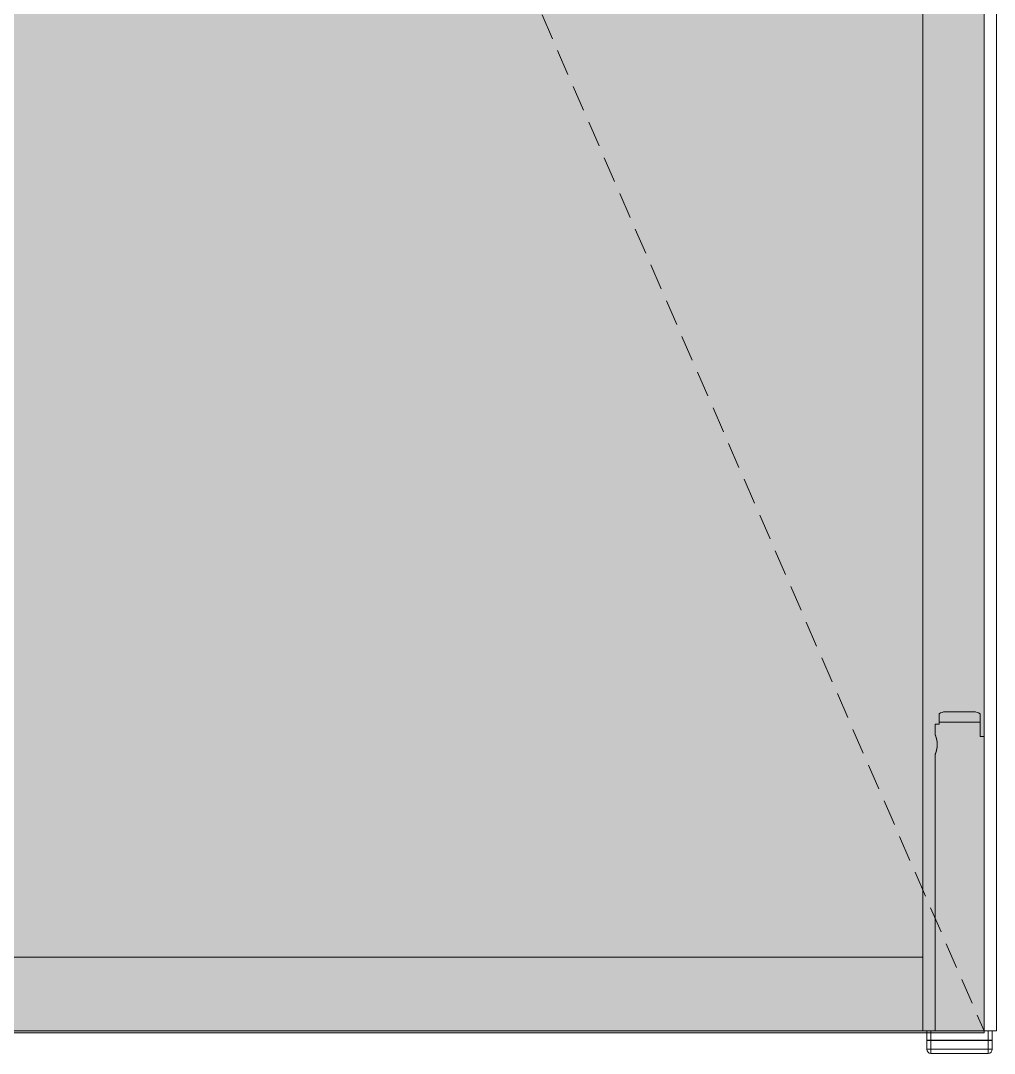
# Model space of a CAD drawing. Header units: millimetres. Extents: x 126 to 12547, y 1644 to 26714.
# Drawn here: x 11868.4 to 12106.4, y 3259.5 to 3512 of the extents above; entities that cross this region are included whole.
import ezdxf

# ---------------------------------------------------------------- set-up
doc = ezdxf.new("R2010")
doc.units = ezdxf.units.MM
doc.linetypes.add('NASCOSTA', pattern=[9.525, 6.35, -3.175])
for name, color, linetype, lineweight in [('F_FERRAMENTA', 253, 'Continuous', 5), ('F_MULTI laminato OPACO', 1, 'Continuous', 5), ('F_MULTI laminato OPACO_retino', 1, 'Continuous', 5), ('F_MULTI tessuto', 151, 'Continuous', 5), ('F_Proiezioni', 253, 'NASCOSTA', 9), ('F_Retini', 252, 'Continuous', 5)]:
    doc.layers.add(name, color=color, linetype=linetype, lineweight=lineweight)

# ---------------------------------------------------------------- blocks, each defined once
blk = doc.blocks.new('ARMADIO_camera master_prospetto_fronte_aperto')
at = {"layer": 'F_FERRAMENTA'}
for p, q in [((62931.93, 11146.13), (62931.93, 11148.63)), ((62940.43, 11149.13), (62933.43, 11149.13)), ((62941.93, 11143.13), (62941.93, 11148.63)), ((62931.93, 11146.13), (62930.93, 11146.13)), ((62930.93, 11143.63), (62930.93, 11146.13)), ((62941.93, 11146.63), (62931.93, 11146.63)), ((62930.93, 11143.63), (62930.93, 11143.63)), ((62930.93, 11143.63), (62930.93, 11143.63)), ((62930.93, 11143.63), (62930.93, 11143.63)), ((62930.93, 11143.63), (62930.93, 11143.63)), ((62930.93, 11143.62), (62930.93, 11143.63)), ((62930.93, 11143.63), (62930.93, 11143.63)), ((62930.93, 11143.62), (62930.93, 11143.62)), ((62930.93, 11143.62), (62930.93, 11143.62)), ((62930.93, 11143.62), (62930.93, 11143.62)), ((62930.93, 11143.62), (62930.93, 11143.62)), ((62930.93, 11143.62), (62930.93, 11143.62)), ((62930.93, 11143.62), (62930.93, 11143.62)), ((62930.93, 11143.62), (62930.93, 11143.62)), ((62930.93, 11143.62), (62930.93, 11143.62)), ((62930.93, 11143.62), (62930.93, 11143.62)), ((62930.93, 11143.61), (62930.93, 11143.62)), ((62930.94, 11143.61), (62930.93, 11143.61)), ((62930.94, 11143.61), (62930.94, 11143.61)), ((62930.94, 11143.61), (62930.94, 11143.61)), ((62930.94, 11143.61), (62930.94, 11143.61)), ((62930.94, 11143.61), (62930.94, 11143.61)), ((62930.94, 11143.6), (62930.94, 11143.61)), ((62930.94, 11143.6), (62930.94, 11143.6)), ((62930.94, 11143.6), (62930.94, 11143.6)), ((62930.94, 11143.6), (62930.94, 11143.6)), ((62930.94, 11143.6), (62930.94, 11143.6)), ((62930.94, 11143.59), (62930.94, 11143.6)), ((62930.95, 11143.59), (62930.94, 11143.59)), ((62930.94, 11143.59), (62930.94, 11143.59)), ((62930.95, 11143.58), (62930.95, 11143.59)), ((62930.95, 11143.58), (62930.95, 11143.58)), ((62930.95, 11143.58), (62930.95, 11143.58)), ((62930.95, 11143.57), (62930.95, 11143.58)), ((62930.95, 11143.58), (62930.95, 11143.58)), ((62930.95, 11143.57), (62930.95, 11143.57)), ((62930.96, 11143.56), (62930.95, 11143.57)), ((62930.95, 11143.57), (62930.95, 11143.57)), ((62930.96, 11143.56), (62930.96, 11143.56)), ((62930.96, 11143.56), (62930.96, 11143.56)), ((62930.96, 11143.55), (62930.96, 11143.56)), ((62930.96, 11143.55), (62930.96, 11143.55)), ((62930.96, 11143.54), (62930.96, 11143.55)), ((62930.97, 11143.54), (62930.96, 11143.54)), ((62930.97, 11143.54), (62930.97, 11143.54)), ((62930.97, 11143.53), (62930.97, 11143.54)), ((62930.97, 11143.53), (62930.97, 11143.53)), ((62930.97, 11143.52), (62930.97, 11143.53)), ((62930.97, 11143.52), (62930.97, 11143.52)), ((62930.98, 11143.51), (62930.97, 11143.52)), ((62930.98, 11143.51), (62930.98, 11143.51)), ((62930.98, 11143.5), (62930.98, 11143.51)), ((62930.98, 11143.5), (62930.98, 11143.5)), ((62930.98, 11143.5), (62930.98, 11143.5)), ((62930.99, 11143.49), (62930.98, 11143.5)), ((62930.99, 11143.49), (62930.99, 11143.49)), ((62930.99, 11143.48), (62930.99, 11143.49)), ((62930.99, 11143.47), (62930.99, 11143.48)), ((62930.99, 11143.47), (62930.99, 11143.47)), ((62931, 11143.46), (62930.99, 11143.47)), ((62931, 11143.46), (62931, 11143.46)), ((62931, 11143.45), (62931, 11143.46)), ((62931, 11143.45), (62931, 11143.45)), ((62931, 11143.44), (62931, 11143.45)), ((62931.01, 11143.43), (62931, 11143.44)), ((62931.01, 11143.43), (62931.01, 11143.43)), ((62931.01, 11143.42), (62931.01, 11143.43)), ((62931.01, 11143.42), (62931.01, 11143.42)), ((62931.02, 11143.41), (62931.01, 11143.42)), ((62931.02, 11143.4), (62931.02, 11143.41)), ((62931.02, 11143.4), (62931.02, 11143.4)), ((62931.02, 11143.39), (62931.02, 11143.4)), ((62931.03, 11143.38), (62931.02, 11143.39)), ((62931.03, 11143.38), (62931.03, 11143.38)), ((62931.03, 11143.37), (62931.03, 11143.38)), ((62931.03, 11143.36), (62931.03, 11143.37)), ((62931.04, 11143.36), (62931.03, 11143.36)), ((62931.04, 11143.35), (62931.04, 11143.36)), ((62931.04, 11143.34), (62931.04, 11143.35)), ((62931.04, 11143.34), (62931.04, 11143.34)), ((62931.05, 11143.33), (62931.04, 11143.34)), ((62931.05, 11143.32), (62931.05, 11143.33)), ((62931.05, 11143.31), (62931.05, 11143.32)), ((62931.06, 11143.31), (62931.05, 11143.31)), ((62931.06, 11143.3), (62931.06, 11143.31)), ((62931.06, 11143.29), (62931.06, 11143.3)), ((62931.06, 11143.28), (62931.06, 11143.29)), ((62931.07, 11143.28), (62931.06, 11143.28)), ((62931.07, 11143.27), (62931.07, 11143.28)), ((62931.07, 11143.26), (62931.07, 11143.27)), ((62931.08, 11143.25), (62931.07, 11143.26)), ((62931.08, 11143.24), (62931.08, 11143.25)), ((62931.08, 11143.23), (62931.08, 11143.24)), ((62931.09, 11143.23), (62931.08, 11143.23)), ((62931.09, 11143.22), (62931.09, 11143.23)), ((62931.09, 11143.21), (62931.09, 11143.22)), ((62931.09, 11143.2), (62931.09, 11143.21)), ((62931.1, 11143.19), (62931.09, 11143.2)), ((62931.1, 11143.18), (62931.1, 11143.19)), ((62931.1, 11143.18), (62931.1, 11143.18)), ((62931.11, 11143.17), (62931.1, 11143.18)), ((62931.11, 11143.16), (62931.11, 11143.17)), ((62931.11, 11143.15), (62931.11, 11143.16)), ((62931.12, 11143.14), (62931.11, 11143.15)), ((62931.12, 11143.13), (62931.12, 11143.14)), ((62931.12, 11143.12), (62931.12, 11143.13)), ((62931.12, 11143.11), (62931.12, 11143.12)), ((62931.13, 11143.1), (62931.12, 11143.11)), ((62931.13, 11143.09), (62931.13, 11143.1)), ((62931.13, 11143.09), (62931.13, 11143.09)), ((62931.14, 11143.08), (62931.13, 11143.09)), ((62931.14, 11143.07), (62931.14, 11143.08)), ((62931.14, 11143.06), (62931.14, 11143.07)), ((62931.15, 11143.05), (62931.14, 11143.06)), ((62931.15, 11143.04), (62931.15, 11143.05)), ((62931.15, 11143.03), (62931.15, 11143.04)), ((62931.16, 11143.02), (62931.15, 11143.03)), ((62931.16, 11143.01), (62931.16, 11143.02)), ((62931.16, 11143), (62931.16, 11143.01)), ((62931.17, 11142.99), (62931.16, 11143)), ((62931.17, 11142.98), (62931.17, 11142.99)), ((62931.17, 11142.97), (62931.17, 11142.98)), ((62931.18, 11142.96), (62931.17, 11142.97)), ((62931.18, 11142.95), (62931.18, 11142.96)), ((62931.18, 11142.94), (62931.18, 11142.95)), ((62931.19, 11142.93), (62931.18, 11142.94)), ((62931.19, 11142.92), (62931.19, 11142.93)), ((62931.19, 11142.91), (62931.19, 11142.92)), ((62931.19, 11142.9), (62931.19, 11142.91)), ((62931.2, 11142.89), (62931.19, 11142.9)), ((62931.2, 11142.88), (62931.2, 11142.89)), ((62931.2, 11142.87), (62931.2, 11142.88)), ((62931.21, 11142.86), (62931.2, 11142.87)), ((62931.21, 11142.85), (62931.21, 11142.86)), ((62931.21, 11142.84), (62931.21, 11142.85)), ((62931.22, 11142.82), (62931.21, 11142.84)), ((62942.93, 11143.13), (62941.93, 11143.13)), ((62942.93, 11071.13), (62942.93, 11143.13)), ((62931.22, 11142.81), (62931.22, 11142.82)), ((62931.22, 11142.8), (62931.22, 11142.81)), ((62931.23, 11142.79), (62931.22, 11142.8)), ((62931.23, 11142.78), (62931.23, 11142.79)), ((62931.23, 11142.77), (62931.23, 11142.78)), ((62931.24, 11142.76), (62931.23, 11142.77)), ((62931.24, 11142.75), (62931.24, 11142.76)), ((62931.24, 11142.74), (62931.24, 11142.75)), ((62931.25, 11142.72), (62931.24, 11142.74)), ((62931.25, 11142.71), (62931.25, 11142.72)), ((62931.25, 11142.7), (62931.25, 11142.71)), ((62931.26, 11142.69), (62931.25, 11142.7)), ((62931.26, 11142.68), (62931.26, 11142.69)), ((62931.26, 11142.67), (62931.26, 11142.68)), ((62931.27, 11142.65), (62931.26, 11142.67)), ((62931.27, 11142.64), (62931.27, 11142.65)), ((62931.27, 11142.63), (62931.27, 11142.64)), ((62931.28, 11142.62), (62931.27, 11142.63)), ((62931.28, 11142.61), (62931.28, 11142.62)), ((62931.28, 11142.59), (62931.28, 11142.61)), ((62931.28, 11142.58), (62931.28, 11142.59)), ((62931.29, 11142.57), (62931.28, 11142.58)), ((62931.29, 11142.56), (62931.29, 11142.57)), ((62931.29, 11142.54), (62931.29, 11142.56)), ((62931.3, 11142.53), (62931.29, 11142.54)), ((62931.3, 11142.52), (62931.3, 11142.53)), ((62931.3, 11142.51), (62931.3, 11142.52)), ((62931.31, 11142.49), (62931.3, 11142.51)), ((62931.31, 11142.48), (62931.31, 11142.49)), ((62931.31, 11142.47), (62931.31, 11142.48)), ((62931.32, 11142.45), (62931.31, 11142.47)), ((62931.32, 11142.44), (62931.32, 11142.45)), ((62931.32, 11142.43), (62931.32, 11142.44)), ((62931.33, 11142.42), (62931.32, 11142.43)), ((62931.33, 11142.4), (62931.33, 11142.42)), ((62931.33, 11142.39), (62931.33, 11142.4)), ((62931.33, 11142.38), (62931.33, 11142.39)), ((62931.34, 11142.36), (62931.33, 11142.38)), ((62931.34, 11142.35), (62931.34, 11142.36)), ((62931.34, 11142.34), (62931.34, 11142.35)), ((62931.35, 11142.32), (62931.34, 11142.34)), ((62931.35, 11142.31), (62931.35, 11142.32)), ((62931.35, 11142.29), (62931.35, 11142.31)), ((62931.35, 11142.28), (62931.35, 11142.29)), ((62931.36, 11142.27), (62931.35, 11142.28)), ((62931.36, 11142.25), (62931.36, 11142.27)), ((62931.36, 11142.24), (62931.36, 11142.25)), ((62931.37, 11142.23), (62931.36, 11142.24)), ((62931.37, 11142.21), (62931.37, 11142.23)), ((62931.37, 11142.2), (62931.37, 11142.21)), ((62931.37, 11142.18), (62931.37, 11142.2)), ((62931.38, 11142.17), (62931.37, 11142.18)), ((62931.38, 11142.16), (62931.38, 11142.17)), ((62931.38, 11142.14), (62931.38, 11142.16)), ((62931.38, 11142.13), (62931.38, 11142.14)), ((62931.39, 11142.11), (62931.38, 11142.13)), ((62931.39, 11142.1), (62931.39, 11142.11)), ((62931.39, 11142.08), (62931.39, 11142.1)), ((62931.39, 11142.07), (62931.39, 11142.08)), ((62931.4, 11142.06), (62931.39, 11142.07)), ((62931.4, 11142.04), (62931.4, 11142.06)), ((62931.4, 11142.03), (62931.4, 11142.04)), ((62931.4, 11142.01), (62931.4, 11142.03)), ((62931.41, 11142), (62931.4, 11142.01)), ((62931.41, 11141.98), (62931.41, 11142)), ((62931.41, 11141.97), (62931.41, 11141.98)), ((62931.41, 11141.95), (62931.41, 11141.97)), ((62931.42, 11141.94), (62931.41, 11141.95)), ((62931.41, 11140.3), (62931.42, 11140.31)), ((62931.42, 11141.92), (62931.42, 11141.94)), ((62931.42, 11141.91), (62931.42, 11141.92)), ((62931.42, 11141.89), (62931.42, 11141.91)), ((62931.42, 11141.88), (62931.42, 11141.89)), ((62931.43, 11141.86), (62931.42, 11141.88)), ((62931.42, 11140.37), (62931.43, 11140.39)), ((62931.42, 11140.36), (62931.42, 11140.37)), ((62931.42, 11140.34), (62931.42, 11140.36)), ((62931.42, 11140.33), (62931.42, 11140.34)), ((62931.42, 11140.31), (62931.42, 11140.33)), ((62931.43, 11141.85), (62931.43, 11141.86)), ((62931.43, 11141.84), (62931.43, 11141.85)), ((62931.43, 11141.82), (62931.43, 11141.84)), ((62931.43, 11141.81), (62931.43, 11141.82)), ((62931.44, 11141.79), (62931.43, 11141.81)), ((62931.43, 11140.45), (62931.44, 11140.46)), ((62931.43, 11140.43), (62931.43, 11140.45)), ((62931.43, 11140.42), (62931.43, 11140.43)), ((62931.43, 11140.4), (62931.43, 11140.42)), ((62931.43, 11140.39), (62931.43, 11140.4)), ((62931.44, 11141.78), (62931.44, 11141.79)), ((62931.44, 11141.76), (62931.44, 11141.78)), ((62931.44, 11141.75), (62931.44, 11141.76)), ((62931.44, 11141.73), (62931.44, 11141.75)), ((62931.44, 11141.72), (62931.44, 11141.73)), ((62931.45, 11141.7), (62931.44, 11141.72)), ((62931.44, 11140.54), (62931.45, 11140.55)), ((62931.44, 11140.52), (62931.44, 11140.54)), ((62931.44, 11140.51), (62931.44, 11140.52)), ((62931.44, 11140.49), (62931.44, 11140.51)), ((62931.44, 11140.48), (62931.44, 11140.49)), ((62931.44, 11140.46), (62931.44, 11140.48)), ((62931.45, 11141.69), (62931.45, 11141.7)), ((62931.45, 11141.67), (62931.45, 11141.69)), ((62931.45, 11141.65), (62931.45, 11141.67)), ((62931.45, 11141.64), (62931.45, 11141.65)), ((62931.45, 11141.62), (62931.45, 11141.64)), ((62931.45, 11141.61), (62931.45, 11141.62)), ((62931.46, 11141.59), (62931.45, 11141.61)), ((62931.45, 11140.64), (62931.46, 11140.66)), ((62931.45, 11140.63), (62931.45, 11140.64)), ((62931.45, 11140.61), (62931.45, 11140.63)), ((62931.45, 11140.6), (62931.45, 11140.61)), ((62931.45, 11140.58), (62931.45, 11140.6)), ((62931.45, 11140.57), (62931.45, 11140.58)), ((62931.45, 11140.55), (62931.45, 11140.57)), ((62931.46, 11141.58), (62931.46, 11141.59)), ((62931.46, 11141.56), (62931.46, 11141.58)), ((62931.46, 11141.55), (62931.46, 11141.56)), ((62931.46, 11141.53), (62931.46, 11141.55)), ((62931.46, 11141.52), (62931.46, 11141.53)), ((62931.46, 11141.5), (62931.46, 11141.52)), ((62931.46, 11141.49), (62931.46, 11141.5)), ((62931.46, 11141.47), (62931.46, 11141.49)), ((62931.47, 11141.46), (62931.46, 11141.47)), ((62931.46, 11140.78), (62931.47, 11140.79)), ((62931.46, 11140.76), (62931.46, 11140.78)), ((62931.46, 11140.75), (62931.46, 11140.76)), ((62931.46, 11140.73), (62931.46, 11140.75)), ((62931.46, 11140.72), (62931.46, 11140.73)), ((62931.46, 11140.7), (62931.46, 11140.72)), ((62931.46, 11140.69), (62931.46, 11140.7)), ((62931.46, 11140.67), (62931.46, 11140.69)), ((62931.46, 11140.66), (62931.46, 11140.67)), ((62931.47, 11141.44), (62931.47, 11141.46)), ((62931.47, 11141.43), (62931.47, 11141.44)), ((62931.47, 11141.41), (62931.47, 11141.43)), ((62931.47, 11141.4), (62931.47, 11141.41)), ((62931.47, 11141.38), (62931.47, 11141.4)), ((62931.47, 11141.37), (62931.47, 11141.38)), ((62931.47, 11141.35), (62931.47, 11141.37)), ((62931.47, 11141.34), (62931.47, 11141.35)), ((62931.47, 11141.32), (62931.47, 11141.34)), ((62931.47, 11141.31), (62931.47, 11141.32)), ((62931.47, 11141.29), (62931.47, 11141.31)), ((62931.47, 11141.28), (62931.47, 11141.29)), ((62931.47, 11141.26), (62931.47, 11141.28)), ((62931.47, 11141.25), (62931.47, 11141.26)), ((62931.47, 11141.23), (62931.47, 11141.25)), ((62931.47, 11141.22), (62931.47, 11141.23)), ((62931.47, 11141.2), (62931.47, 11141.22)), ((62931.48, 11141.19), (62931.47, 11141.2)), ((62931.47, 11141.05), (62931.48, 11141.07)), ((62931.47, 11141.04), (62931.47, 11141.05)), ((62931.47, 11141.02), (62931.47, 11141.04)), ((62931.47, 11141.01), (62931.47, 11141.02)), ((62931.47, 11140.99), (62931.47, 11141.01)), ((62931.47, 11140.98), (62931.47, 11140.99)), ((62931.47, 11140.96), (62931.47, 11140.98)), ((62931.47, 11140.95), (62931.47, 11140.96)), ((62931.47, 11140.93), (62931.47, 11140.95)), ((62931.47, 11140.92), (62931.47, 11140.93)), ((62931.47, 11140.9), (62931.47, 11140.92)), ((62931.47, 11140.89), (62931.47, 11140.9)), ((62931.47, 11140.87), (62931.47, 11140.89)), ((62931.47, 11140.86), (62931.47, 11140.87)), ((62931.47, 11140.84), (62931.47, 11140.86)), ((62931.47, 11140.83), (62931.47, 11140.84)), ((62931.47, 11140.81), (62931.47, 11140.83)), ((62931.47, 11140.79), (62931.47, 11140.81)), ((62931.48, 11141.17), (62931.48, 11141.19)), ((62931.48, 11141.16), (62931.48, 11141.17)), ((62931.48, 11141.14), (62931.48, 11141.16)), ((62931.48, 11141.13), (62931.48, 11141.14)), ((62931.48, 11141.11), (62931.48, 11141.13)), ((62931.48, 11141.1), (62931.48, 11141.11)), ((62931.48, 11141.08), (62931.48, 11141.1)), ((62931.48, 11141.07), (62931.48, 11141.08)), ((62930.93, 11138.64), (62930.94, 11138.64)), ((62930.93, 11138.64), (62930.93, 11138.64)), ((62930.93, 11138.64), (62930.93, 11138.64)), ((62930.93, 11138.63), (62930.93, 11138.64)), ((62930.93, 11138.63), (62930.93, 11138.63)), ((62930.93, 11138.63), (62930.93, 11138.63)), ((62930.93, 11138.63), (62930.93, 11138.63)), ((62930.93, 11138.63), (62930.93, 11138.63)), ((62930.93, 11138.63), (62930.93, 11138.63)), ((62930.93, 11138.63), (62930.93, 11138.63)), ((62930.93, 11138.63), (62930.93, 11138.63)), ((62930.93, 11138.63), (62930.93, 11138.63)), ((62930.93, 11138.63), (62930.93, 11138.63)), ((62930.93, 11138.63), (62930.93, 11138.63)), ((62930.93, 11138.63), (62930.93, 11138.63)), ((62930.93, 11138.63), (62930.93, 11138.63)), ((62930.93, 11138.63), (62930.93, 11138.63)), ((62930.93, 11071.13), (62930.93, 11138.63)), ((62930.94, 11138.66), (62930.94, 11138.66)), ((62930.94, 11138.66), (62930.95, 11138.66)), ((62930.94, 11138.66), (62930.94, 11138.66)), ((62930.94, 11138.65), (62930.94, 11138.66)), ((62930.94, 11138.65), (62930.94, 11138.65)), ((62930.94, 11138.65), (62930.94, 11138.65)), ((62930.94, 11138.65), (62930.94, 11138.65)), ((62930.94, 11138.65), (62930.94, 11138.65)), ((62930.94, 11138.64), (62930.94, 11138.65)), ((62930.94, 11138.64), (62930.94, 11138.64)), ((62930.94, 11138.64), (62930.94, 11138.64)), ((62930.94, 11138.64), (62930.94, 11138.64)), ((62930.95, 11138.69), (62930.96, 11138.69)), ((62930.95, 11138.68), (62930.95, 11138.69)), ((62930.95, 11138.68), (62930.95, 11138.68)), ((62930.95, 11138.68), (62930.95, 11138.68)), ((62930.95, 11138.67), (62930.95, 11138.68)), ((62930.95, 11138.67), (62930.95, 11138.67)), ((62930.95, 11138.67), (62930.95, 11138.67)), ((62930.95, 11138.66), (62930.95, 11138.67)), ((62930.96, 11138.71), (62930.97, 11138.71)), ((62930.96, 11138.7), (62930.96, 11138.71)), ((62930.96, 11138.7), (62930.96, 11138.7)), ((62930.96, 11138.7), (62930.96, 11138.7)), ((62930.96, 11138.69), (62930.96, 11138.7)), ((62930.96, 11138.69), (62930.96, 11138.69)), ((62930.97, 11138.73), (62930.98, 11138.74)), ((62930.97, 11138.73), (62930.97, 11138.73)), ((62930.97, 11138.72), (62930.97, 11138.73)), ((62930.97, 11138.72), (62930.97, 11138.72)), ((62930.97, 11138.72), (62930.97, 11138.72)), ((62930.97, 11138.71), (62930.97, 11138.72)), ((62930.98, 11138.76), (62930.99, 11138.76)), ((62930.98, 11138.75), (62930.98, 11138.76)), ((62930.98, 11138.75), (62930.98, 11138.75)), ((62930.98, 11138.74), (62930.98, 11138.75)), ((62930.98, 11138.74), (62930.98, 11138.74)), ((62930.99, 11138.78), (62931, 11138.79)), ((62930.99, 11138.78), (62930.99, 11138.78)), ((62930.99, 11138.77), (62930.99, 11138.78)), ((62930.99, 11138.77), (62930.99, 11138.77)), ((62930.99, 11138.76), (62930.99, 11138.77)), ((62931, 11138.81), (62931.01, 11138.82)), ((62931, 11138.81), (62931, 11138.81)), ((62931, 11138.8), (62931, 11138.81)), ((62931, 11138.79), (62931, 11138.8)), ((62931, 11138.79), (62931, 11138.79)), ((62931.01, 11138.84), (62931.02, 11138.84)), ((62931.01, 11138.83), (62931.01, 11138.84)), ((62931.01, 11138.82), (62931.01, 11138.83)), ((62931.01, 11138.82), (62931.01, 11138.82)), ((62931.02, 11138.86), (62931.03, 11138.87)), ((62931.02, 11138.85), (62931.02, 11138.86)), ((62931.02, 11138.85), (62931.02, 11138.85)), ((62931.02, 11138.84), (62931.02, 11138.85)), ((62931.03, 11138.89), (62931.04, 11138.9)), ((62931.03, 11138.88), (62931.03, 11138.89)), ((62931.03, 11138.87), (62931.03, 11138.88)), ((62931.03, 11138.87), (62931.03, 11138.87)), ((62931.04, 11138.92), (62931.05, 11138.92)), ((62931.04, 11138.91), (62931.04, 11138.92)), ((62931.04, 11138.9), (62931.04, 11138.91)), ((62931.04, 11138.9), (62931.04, 11138.9)), ((62931.05, 11138.94), (62931.06, 11138.95)), ((62931.05, 11138.93), (62931.05, 11138.94)), ((62931.05, 11138.92), (62931.05, 11138.93)), ((62931.06, 11138.97), (62931.07, 11138.98)), ((62931.06, 11138.96), (62931.06, 11138.97)), ((62931.06, 11138.95), (62931.06, 11138.96)), ((62931.06, 11138.95), (62931.06, 11138.95)), ((62931.07, 11138.99), (62931.08, 11139)), ((62931.07, 11138.99), (62931.07, 11138.99)), ((62931.07, 11138.98), (62931.07, 11138.99)), ((62931.08, 11139.02), (62931.09, 11139.03)), ((62931.08, 11139.01), (62931.08, 11139.02)), ((62931.08, 11139), (62931.08, 11139.01)), ((62931.09, 11139.05), (62931.1, 11139.06)), ((62931.09, 11139.04), (62931.09, 11139.05)), ((62931.09, 11139.03), (62931.09, 11139.04)), ((62931.09, 11139.03), (62931.09, 11139.03)), ((62931.1, 11139.08), (62931.11, 11139.09)), ((62931.1, 11139.07), (62931.1, 11139.08)), ((62931.1, 11139.06), (62931.1, 11139.07)), ((62931.11, 11139.1), (62931.12, 11139.11)), ((62931.11, 11139.09), (62931.11, 11139.1)), ((62931.11, 11139.09), (62931.11, 11139.09)), ((62931.12, 11139.14), (62931.13, 11139.15)), ((62931.12, 11139.13), (62931.12, 11139.14)), ((62931.12, 11139.12), (62931.12, 11139.13)), ((62931.12, 11139.11), (62931.12, 11139.12)), ((62931.13, 11139.17), (62931.14, 11139.18)), ((62931.13, 11139.16), (62931.13, 11139.17)), ((62931.13, 11139.15), (62931.13, 11139.16)), ((62931.14, 11139.2), (62931.15, 11139.21)), ((62931.14, 11139.19), (62931.14, 11139.2)), ((62931.14, 11139.18), (62931.14, 11139.19)), ((62931.15, 11139.22), (62931.16, 11139.23)), ((62931.15, 11139.21), (62931.15, 11139.22)), ((62931.15, 11139.21), (62931.15, 11139.21)), ((62931.16, 11139.25), (62931.17, 11139.26)), ((62931.16, 11139.24), (62931.16, 11139.25)), ((62931.16, 11139.23), (62931.16, 11139.24)), ((62931.17, 11139.28), (62931.18, 11139.29)), ((62931.17, 11139.27), (62931.17, 11139.28)), ((62931.17, 11139.26), (62931.17, 11139.27)), ((62931.18, 11139.31), (62931.19, 11139.32)), ((62931.18, 11139.3), (62931.18, 11139.31)), ((62931.18, 11139.29), (62931.18, 11139.3)), ((62931.19, 11139.35), (62931.2, 11139.36)), ((62931.19, 11139.34), (62931.19, 11139.35)), ((62931.19, 11139.33), (62931.19, 11139.34)), ((62931.19, 11139.32), (62931.19, 11139.33)), ((62931.2, 11139.39), (62931.21, 11139.4)), ((62931.2, 11139.37), (62931.2, 11139.39)), ((62931.2, 11139.36), (62931.2, 11139.37)), ((62931.21, 11139.42), (62931.22, 11139.43)), ((62931.21, 11139.41), (62931.21, 11139.42)), ((62931.21, 11139.4), (62931.21, 11139.41)), ((62931.22, 11139.45), (62931.23, 11139.46)), ((62931.22, 11139.44), (62931.22, 11139.45)), ((62931.22, 11139.43), (62931.22, 11139.44)), ((62931.23, 11139.48), (62931.24, 11139.49)), ((62931.23, 11139.47), (62931.23, 11139.48)), ((62931.23, 11139.46), (62931.23, 11139.47)), ((62931.24, 11139.52), (62931.25, 11139.53)), ((62931.24, 11139.51), (62931.24, 11139.52)), ((62931.24, 11139.49), (62931.24, 11139.51)), ((62931.25, 11139.55), (62931.26, 11139.56)), ((62931.25, 11139.54), (62931.25, 11139.55)), ((62931.25, 11139.53), (62931.25, 11139.54)), ((62931.26, 11139.59), (62931.27, 11139.6)), ((62931.26, 11139.57), (62931.26, 11139.59)), ((62931.26, 11139.56), (62931.26, 11139.57)), ((62931.27, 11139.62), (62931.28, 11139.63)), ((62931.27, 11139.61), (62931.27, 11139.62)), ((62931.27, 11139.6), (62931.27, 11139.61)), ((62931.28, 11139.67), (62931.29, 11139.68)), ((62931.28, 11139.66), (62931.28, 11139.67)), ((62931.28, 11139.65), (62931.28, 11139.66)), ((62931.28, 11139.63), (62931.28, 11139.65)), ((62931.29, 11139.71), (62931.3, 11139.72)), ((62931.29, 11139.7), (62931.29, 11139.71)), ((62931.29, 11139.68), (62931.29, 11139.7)), ((62931.3, 11139.75), (62931.31, 11139.76)), ((62931.3, 11139.73), (62931.3, 11139.75)), ((62931.3, 11139.72), (62931.3, 11139.73)), ((62931.31, 11139.78), (62931.32, 11139.8)), ((62931.31, 11139.77), (62931.31, 11139.78)), ((62931.31, 11139.76), (62931.31, 11139.77)), ((62931.32, 11139.82), (62931.33, 11139.84)), ((62931.32, 11139.81), (62931.32, 11139.82)), ((62931.32, 11139.8), (62931.32, 11139.81)), ((62931.33, 11139.88), (62931.34, 11139.89)), ((62931.33, 11139.86), (62931.33, 11139.88)), ((62931.33, 11139.85), (62931.33, 11139.86)), ((62931.33, 11139.84), (62931.33, 11139.85)), ((62931.34, 11139.92), (62931.35, 11139.93)), ((62931.34, 11139.9), (62931.34, 11139.92)), ((62931.34, 11139.89), (62931.34, 11139.9)), ((62931.35, 11139.97), (62931.36, 11139.99)), ((62931.35, 11139.96), (62931.35, 11139.97)), ((62931.35, 11139.94), (62931.35, 11139.96)), ((62931.35, 11139.93), (62931.35, 11139.94)), ((62931.36, 11140.01), (62931.37, 11140.03)), ((62931.36, 11140), (62931.36, 11140.01)), ((62931.36, 11139.99), (62931.36, 11140)), ((62931.37, 11140.07), (62931.38, 11140.08)), ((62931.37, 11140.05), (62931.37, 11140.07)), ((62931.37, 11140.04), (62931.37, 11140.05)), ((62931.37, 11140.03), (62931.37, 11140.04)), ((62931.38, 11140.13), (62931.39, 11140.14)), ((62931.38, 11140.11), (62931.38, 11140.13)), ((62931.38, 11140.1), (62931.38, 11140.11)), ((62931.38, 11140.08), (62931.38, 11140.1)), ((62931.39, 11140.18), (62931.4, 11140.2)), ((62931.39, 11140.17), (62931.39, 11140.18)), ((62931.39, 11140.15), (62931.39, 11140.17)), ((62931.39, 11140.14), (62931.39, 11140.15)), ((62931.4, 11140.24), (62931.41, 11140.26)), ((62931.4, 11140.23), (62931.4, 11140.24)), ((62931.4, 11140.21), (62931.4, 11140.23)), ((62931.4, 11140.2), (62931.4, 11140.21)), ((62931.41, 11140.28), (62931.41, 11140.3)), ((62931.41, 11140.27), (62931.41, 11140.28)), ((62931.41, 11140.26), (62931.41, 11140.27)), ((62944.93, 11071.13), (62928.93, 11071.13)), ((62928.93, 11068.83), (62928.93, 11071.13)), ((62929.93, 11068.83), (62929.93, 11071.13)), ((62943.93, 11068.83), (62943.93, 11071.13)), ((62944.93, 11068.83), (62944.93, 11071.13)), ((62944.93, 11068.83), (62928.93, 11068.83)), ((62944.93, 11068.73), (62928.93, 11068.73)), ((62928.93, 11066.63), (62928.93, 11068.73)), ((62929.93, 11066.63), (62929.93, 11068.73)), ((62930.18, 11068.73), (62930.18, 11068.83)), ((62931.18, 11068.73), (62931.18, 11068.83)), ((62942.68, 11068.73), (62942.68, 11068.83)), ((62943.68, 11068.73), (62943.68, 11068.83)), ((62943.93, 11066.63), (62943.93, 11068.73)), ((62944.93, 11066.63), (62944.93, 11068.73)), ((62944.93, 11066.63), (62928.93, 11066.63)), ((62929.93, 11065.63), (62929.93, 11066.63)), ((62943.93, 11065.63), (62929.93, 11065.63)), ((62943.93, 11065.63), (62943.93, 11066.63))]:
    blk.add_line(p, q, dxfattribs=at)
for centre, radius, start, end in [((62933.43, 11146.63), 2.5, 90, 126.8699), ((62940.43, 11146.63), 2.5, 53.1301, 90), ((62929.93, 11066.63), 1, 180, 270), ((62943.93, 11066.63), 1, 270, 0)]:
    blk.add_arc(centre, radius, start, end, dxfattribs=at)
at = {"layer": 'F_MULTI tessuto'}
for points in [[(62945.93, 11071.13), (62927.93, 11071.13), (62927.93, 13111.13), (62945.93, 13111.13)], [(62515.93, 11089.13), (62927.93, 11089.13), (62927.93, 11071.13), (62515.93, 11071.13)]]:
    blk.add_lwpolyline(points, close=True, dxfattribs=at)
blk = doc.blocks.new('ARMADIO_camera master_prospetto_fronte_chiuso')
at = {"layer": 'F_MULTI laminato OPACO_retino', "true_color": 0x939598, "transparency": 33554636}
h = blk.add_hatch(color=252, dxfattribs=at)
h.dxf.hatch_style = 1
h.paths.add_polyline_path([(62942.93, 13120.63), (62492.93, 13120.63), (62492.93, 11070.63), (62942.93, 11070.63)])
at = {"layer": 'F_MULTI laminato OPACO', "color": 6}
blk.add_lwpolyline([(62942.93, 13120.63), (62492.93, 13120.63), (62492.93, 11070.63), (62942.93, 11070.63)], close=True, dxfattribs=at)
at = {"layer": 'F_Proiezioni', "color": 1}
blk.add_lwpolyline([(62942.93, 13120.63), (62492.93, 12105.63), (62942.93, 11071.13)], dxfattribs=at)
at = {"layer": 'F_Retini', "color": 1}
blk.add_blockref('ARMADIO_camera master_prospetto_fronte_aperto', (0, 0), dxfattribs=at)

msp = doc.modelspace()

# ---------------------------------------------------------------- block references
at = {"layer": 'F_Retini', "color": 1}
msp.add_blockref('ARMADIO_camera master_prospetto_fronte_chiuso', (-50839.06, -7806.09), dxfattribs=at)

doc.saveas('drawing.dxf')
